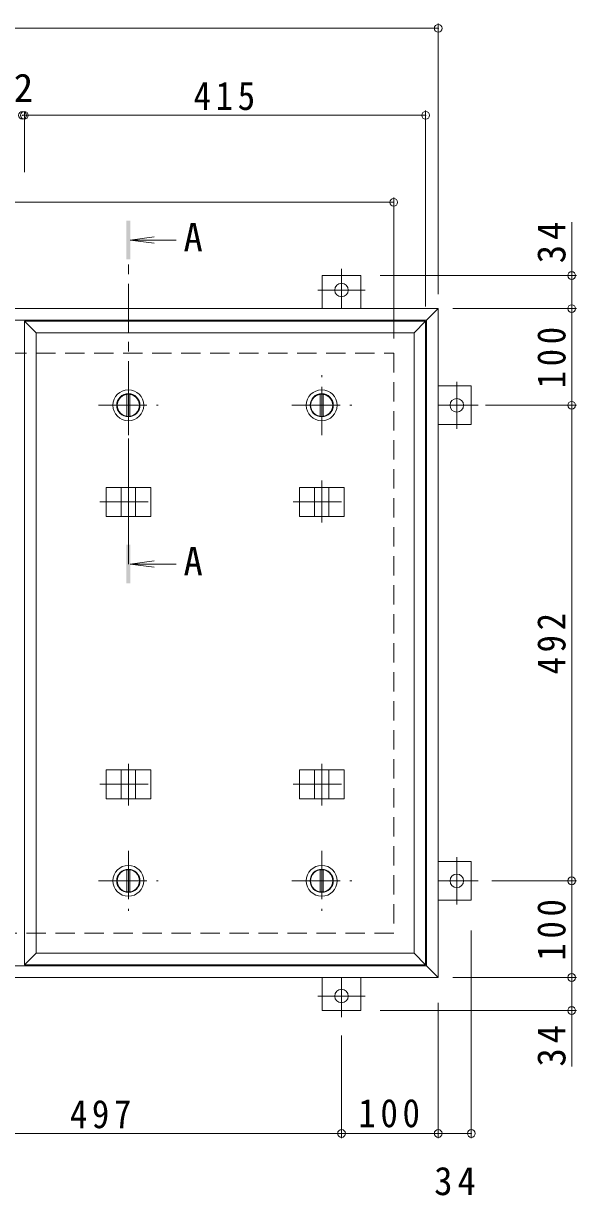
# Model space of a CAD drawing. Units: millimetres at full size, sheet at 1:10. Extents: x -2570 to 2590, y -1962 to 1178.
# Drawn here: x -664 to -92, y -111 to 1102 of the extents above; entities that cross this region are included whole.
import ezdxf
from ezdxf.enums import TextEntityAlignment as Align

# ---------------------------------------------------------------- set-up
doc = ezdxf.new("R2010")
doc.units = ezdxf.units.MM
doc.header["$LTSCALE"] = 10
doc.header["$PDMODE"] = 32
doc.header["$PDSIZE"] = 8
doc.linetypes.add('CHAIN1', pattern=[8, 5, -1, 1, -1])
doc.linetypes.add('DASHED2', pattern=[3, 2, -1])
for name, color, linetype, lineweight in [('0-1_躯体', 2, 'DASHED2', 9), ('0-2_仕上', 4, 'Continuous', 9), ('0-3_建具', 4, 'Continuous', 9), ('0-5_寸法', 4, 'Continuous', 9), ('0-C', 2, 'Continuous', 9), ('0-E', 3, 'Continuous', 9), ('0-F', 7, 'Continuous', 9)]:
    doc.layers.add(name, color=color, linetype=linetype, lineweight=lineweight)
doc.styles.add('ＭＳ ゴシック', font='')
doc.styles.get('ＭＳ ゴシック').set_extended_font_data('MS Gothic')

msp = doc.modelspace()

# ---------------------------------------------------------------- linework, layer by layer
at = {"layer": '0-1_躯体'}
for p, q in [((-1881.46, 760.53), (-281.46, 760.53)), ((-281.46, 760.53), (-281.46, 160.53)), ((-281.46, 160.53), (-1881.46, 160.53))]:
    msp.add_line(p, q, dxfattribs=at)
at = {"layer": '0-2_仕上'}
for p, q in [((-663.46, 793.53), (-663.46, 127.53)), ((-248.46, 793.53), (-248.46, 127.53)), ((-260.46, 781.53), (-260.46, 139.53)), ((-663.46, 127.53), (-248.46, 127.53))]:
    msp.add_line(p, q, dxfattribs=at)
for points in [[(-651.46, 781.53), (-663.46, 793.53), (-248.46, 793.53)], [(-651.46, 781.53), (-260.46, 781.53), (-248.46, 793.53)], [(-651.46, 781.53), (-651.46, 139.53), (-663.46, 127.53)], [(-651.46, 139.53), (-260.46, 139.53), (-248.46, 127.53)]]:
    msp.add_lwpolyline(points, dxfattribs=at)
at = {"layer": '0-3_建具', "color": 2}
for p, q in [((-1927.46, 806.53), (-235.46, 806.53)), ((-247.46, 794.53), (-235.46, 806.53)), ((-235.46, 806.53), (-235.46, 114.53)), ((-1915.46, 794.53), (-247.46, 794.53)), ((-247.46, 126.53), (-247.46, 794.53)), ((-247.46, 126.53), (-1915.46, 126.53)), ((-247.46, 126.53), (-235.46, 114.53)), ((-235.46, 114.53), (-1927.46, 114.53))]:
    msp.add_line(p, q, dxfattribs=at)
at = {"layer": '0-3_建具'}
for p, q in [((-579.04, 621.53), (-579.04, 591.53)), ((-579.04, 621.53), (-532.87, 621.53)), ((-563.46, 621.53), (-563.46, 591.53)), ((-548.46, 621.53), (-548.46, 591.53)), ((-532.87, 621.53), (-532.87, 591.53)), ((-379.04, 621.53), (-379.04, 591.53)), ((-379.04, 621.53), (-332.87, 621.53)), ((-363.46, 621.53), (-363.46, 591.53)), ((-348.46, 621.53), (-348.46, 591.53)), ((-332.87, 621.53), (-332.87, 591.53)), ((-579.04, 591.53), (-532.87, 591.53)), ((-379.04, 591.53), (-332.87, 591.53)), ((-579.04, 299.53), (-579.04, 329.53)), ((-579.04, 329.53), (-532.87, 329.53)), ((-563.46, 299.53), (-563.46, 329.53)), ((-548.46, 299.53), (-548.46, 329.53)), ((-532.87, 299.53), (-532.87, 329.53)), ((-379.04, 299.53), (-379.04, 329.53)), ((-379.04, 329.53), (-332.87, 329.53)), ((-363.46, 299.53), (-363.46, 329.53)), ((-348.46, 299.53), (-348.46, 329.53)), ((-332.87, 299.53), (-332.87, 329.53)), ((-579.04, 299.53), (-532.87, 299.53)), ((-379.04, 299.53), (-332.87, 299.53))]:
    msp.add_line(p, q, dxfattribs=at)
at = {"layer": '0-3_建具', "linetype": 'CHAIN1'}
for p, q in [((-555.96, 628.65), (-555.96, 585.41)), ((-355.96, 628.65), (-355.96, 585.41)), ((-585.37, 606.53), (-526.55, 606.53)), ((-385.37, 606.53), (-326.55, 606.53)), ((-555.96, 292.41), (-555.96, 335.65)), ((-355.96, 292.41), (-355.96, 335.65)), ((-585.37, 314.53), (-526.55, 314.53)), ((-385.37, 314.53), (-326.55, 314.53))]:
    msp.add_line(p, q, dxfattribs=at)
at = {"layer": '0-5_寸法'}
for p, q in [((-553.96, 877.35), (-529.17, 880.61)), ((-553.96, 877.35), (-529.17, 874.09)), ((-553.96, 877.35), (-506.49, 877.35)), ((-553.96, 542.22), (-529.17, 545.49)), ((-553.96, 542.22), (-529.17, 538.96)), ((-553.96, 542.22), (-506.49, 542.22))]:
    msp.add_line(p, q, dxfattribs=at)
at = {"layer": '0-5_寸法', "linetype": 'CHAIN1'}
msp.add_line((-555.96, 542.22), (-555.96, 857.35), dxfattribs=at)
at = {"layer": '0-5_寸法'}
for points in [[(-553.96, 897.35), (-557.96, 897.35), (-553.96, 857.35), (-557.96, 857.35)], [(-553.96, 522.22), (-557.96, 522.22), (-553.96, 562.22), (-557.96, 562.22)]]:
    msp.add_solid(points, dxfattribs=at)
at = {"layer": '0-C', "linetype": 'CHAIN1'}
for p, q in [((-555.96, 675.53), (-555.96, 737.53)), ((-355.96, 675.53), (-355.96, 737.53)), ((-586.96, 706.53), (-524.96, 706.53)), ((-386.96, 706.53), (-324.96, 706.53)), ((-555.96, 245.53), (-555.96, 183.53)), ((-355.96, 245.53), (-355.96, 183.53)), ((-586.96, 214.53), (-524.96, 214.53)), ((-386.96, 214.53), (-324.96, 214.53))]:
    msp.add_line(p, q, dxfattribs=at)
at = {"layer": '0-C'}
for p, q in [((-557.46, 717.93), (-557.46, 695.13)), ((-554.46, 717.93), (-554.46, 695.13)), ((-357.46, 717.93), (-357.46, 695.13)), ((-354.46, 717.93), (-354.46, 695.13)), ((-557.46, 203.13), (-557.46, 225.93)), ((-554.46, 203.13), (-554.46, 225.93)), ((-357.46, 203.13), (-357.46, 225.93)), ((-354.46, 203.13), (-354.46, 225.93))]:
    msp.add_line(p, q, dxfattribs=at)
for centre, radius in [((-555.96, 706.53), 16), ((-555.96, 706.53), 12), ((-555.96, 706.53), 11.5), ((-355.96, 706.53), 16), ((-355.96, 706.53), 12), ((-355.96, 706.53), 11.5), ((-555.96, 214.53), 16), ((-355.96, 214.53), 16), ((-555.96, 214.53), 12), ((-555.96, 214.53), 11.5), ((-355.96, 214.53), 12), ((-355.96, 214.53), 11.5)]:
    msp.add_circle(centre, radius, dxfattribs=at)
at = {"layer": '0-E'}
for p, q in [((-355.46, 840.73), (-315.46, 840.73)), ((-355.46, 840.73), (-355.46, 806.53)), ((-315.46, 840.73), (-315.46, 806.53)), ((-201.26, 726.53), (-235.46, 726.53)), ((-201.26, 726.53), (-201.26, 686.53)), ((-201.26, 686.53), (-235.46, 686.53)), ((-201.26, 234.53), (-235.46, 234.53)), ((-201.26, 234.53), (-201.26, 194.53)), ((-201.26, 194.53), (-235.46, 194.53)), ((-355.46, 80.33), (-355.46, 114.53)), ((-315.46, 80.33), (-315.46, 114.53)), ((-315.46, 80.33), (-355.46, 80.33))]:
    msp.add_line(p, q, dxfattribs=at)
at = {"layer": '0-E', "linetype": 'CHAIN1'}
for p, q in [((-335.46, 847.71), (-335.46, 806.53)), ((-311.08, 825.73), (-359.83, 825.73)), ((-216.26, 682.16), (-216.26, 730.91)), ((-194.28, 706.53), (-235.46, 706.53)), ((-216.26, 190.15), (-216.26, 238.91)), ((-194.28, 214.53), (-235.46, 214.53)), ((-335.46, 73.36), (-335.46, 114.53)), ((-359.83, 95.33), (-311.08, 95.33))]:
    msp.add_line(p, q, dxfattribs=at)
at = {"layer": '0-E'}
for centre in [(-335.46, 825.73), (-216.26, 706.53), (-216.26, 214.53), (-335.46, 95.33)]:
    msp.add_circle(centre, 7, dxfattribs=at)
at = {"layer": '0-F'}
for p, q in [((-1927.46, 1096.53), (-235.46, 1096.53)), ((-235.46, 821.53), (-235.46, 1101.53)), ((-665.46, 1006.53), (-663.46, 1006.53)), ((-663.46, 1009.53), (-663.46, 947.68)), ((-663.46, 1006.53), (-248.46, 1006.53)), ((-248.46, 808.53), (-248.46, 1011.53)), ((-1881.46, 916.53), (-281.46, 916.53)), ((-281.46, 775.53), (-281.46, 921.53)), ((-97.37, 840.73), (-97.37, 895.91)), ((-92.37, 840.73), (-295.46, 840.73)), ((-97.37, 806.53), (-97.37, 840.73)), ((-220.46, 806.53), (-92.37, 806.53)), ((-97.37, 706.53), (-97.37, 806.53)), ((-186.53, 706.53), (-92.37, 706.53)), ((-97.37, 214.53), (-97.37, 706.53)), ((-179.94, 214.53), (-92.37, 214.53)), ((-97.37, 114.53), (-97.37, 214.53)), ((-201.26, -51.83), (-201.26, 163.32)), ((-220.46, 114.53), (-92.37, 114.53)), ((-97.37, 114.53), (-97.37, 80.33)), ((-235.46, 88.32), (-235.45, -51.83)), ((-92.37, 80.33), (-295.46, 80.33)), ((-97.37, 80.33), (-97.37, 22.38)), ((-335.46, 54.39), (-335.45, -51.83)), ((-832.46, -46.83), (-335.45, -46.83)), ((-335.45, -46.83), (-235.45, -46.83)), ((-235.45, -46.83), (-201.26, -46.83))]:
    msp.add_line(p, q, dxfattribs=at)
for p in [(-235.46, 1096.53), (-665.46, 1006.53), (-663.46, 1006.53), (-248.46, 1006.53), (-281.46, 916.53), (-97.37, 840.73), (-97.37, 806.53), (-97.37, 706.53), (-97.37, 214.53), (-97.37, 114.53), (-97.37, 80.33), (-335.45, -46.83), (-235.45, -46.83), (-201.26, -46.83)]:
    msp.add_point(p, dxfattribs=at)

# ---------------------------------------------------------------- texts
at = {"layer": '0-5_寸法', "color": 2, "style": 'ＭＳ ゴシック'}
for p in [(-498.93, 856.95), (-498.93, 521.83)]:
    msp.add_text('A', height=29.33, dxfattribs=at).set_placement(p, align=Align.BOTTOM_LEFT)
at = {"layer": '0-F', "color": 2, "style": 'ＭＳ ゴシック'}
msp.add_text('2', height=29.33, dxfattribs=at).set_placement((-674.46, 1011.53), align=Align.BOTTOM_LEFT)
at = {"layer": '0-F', "color": 2, "char_height": 29.33, "attachment_point": 7, "style": 'ＭＳ ゴシック'}
for s, insert in [('\\T1.27;\\W0.9;415', (-488.46, 1011.53)), ('\\T1.27;\\W0.9;100', (-317.95, -40.83)), ('\\T1.27;\\W0.9;497', (-616.46, -41.83)), ('\\T1.27;\\W0.95;34', (-239.61, -111.06))]:
    msp.add_mtext(s, dxfattribs=dict(at, insert=insert))
at = {"layer": '0-F', "color": 2, "char_height": 29.33, "attachment_point": 7, "rotation": 90, "style": 'ＭＳ ゴシック'}
for s, insert in [('\\T1.27;\\W0.95;34', (-103.37, 853.41)), ('\\T1.27;\\W0.9;100', (-103.37, 724.03)), ('\\T1.27;\\W0.9;492', (-103.37, 428.03)), ('\\T1.27;\\W0.9;100', (-103.37, 132.03)), ('\\T1.27;\\W0.95;34', (-103.37, 22.38))]:
    msp.add_mtext(s, dxfattribs=dict(at, insert=insert))

doc.saveas('drawing.dxf')
